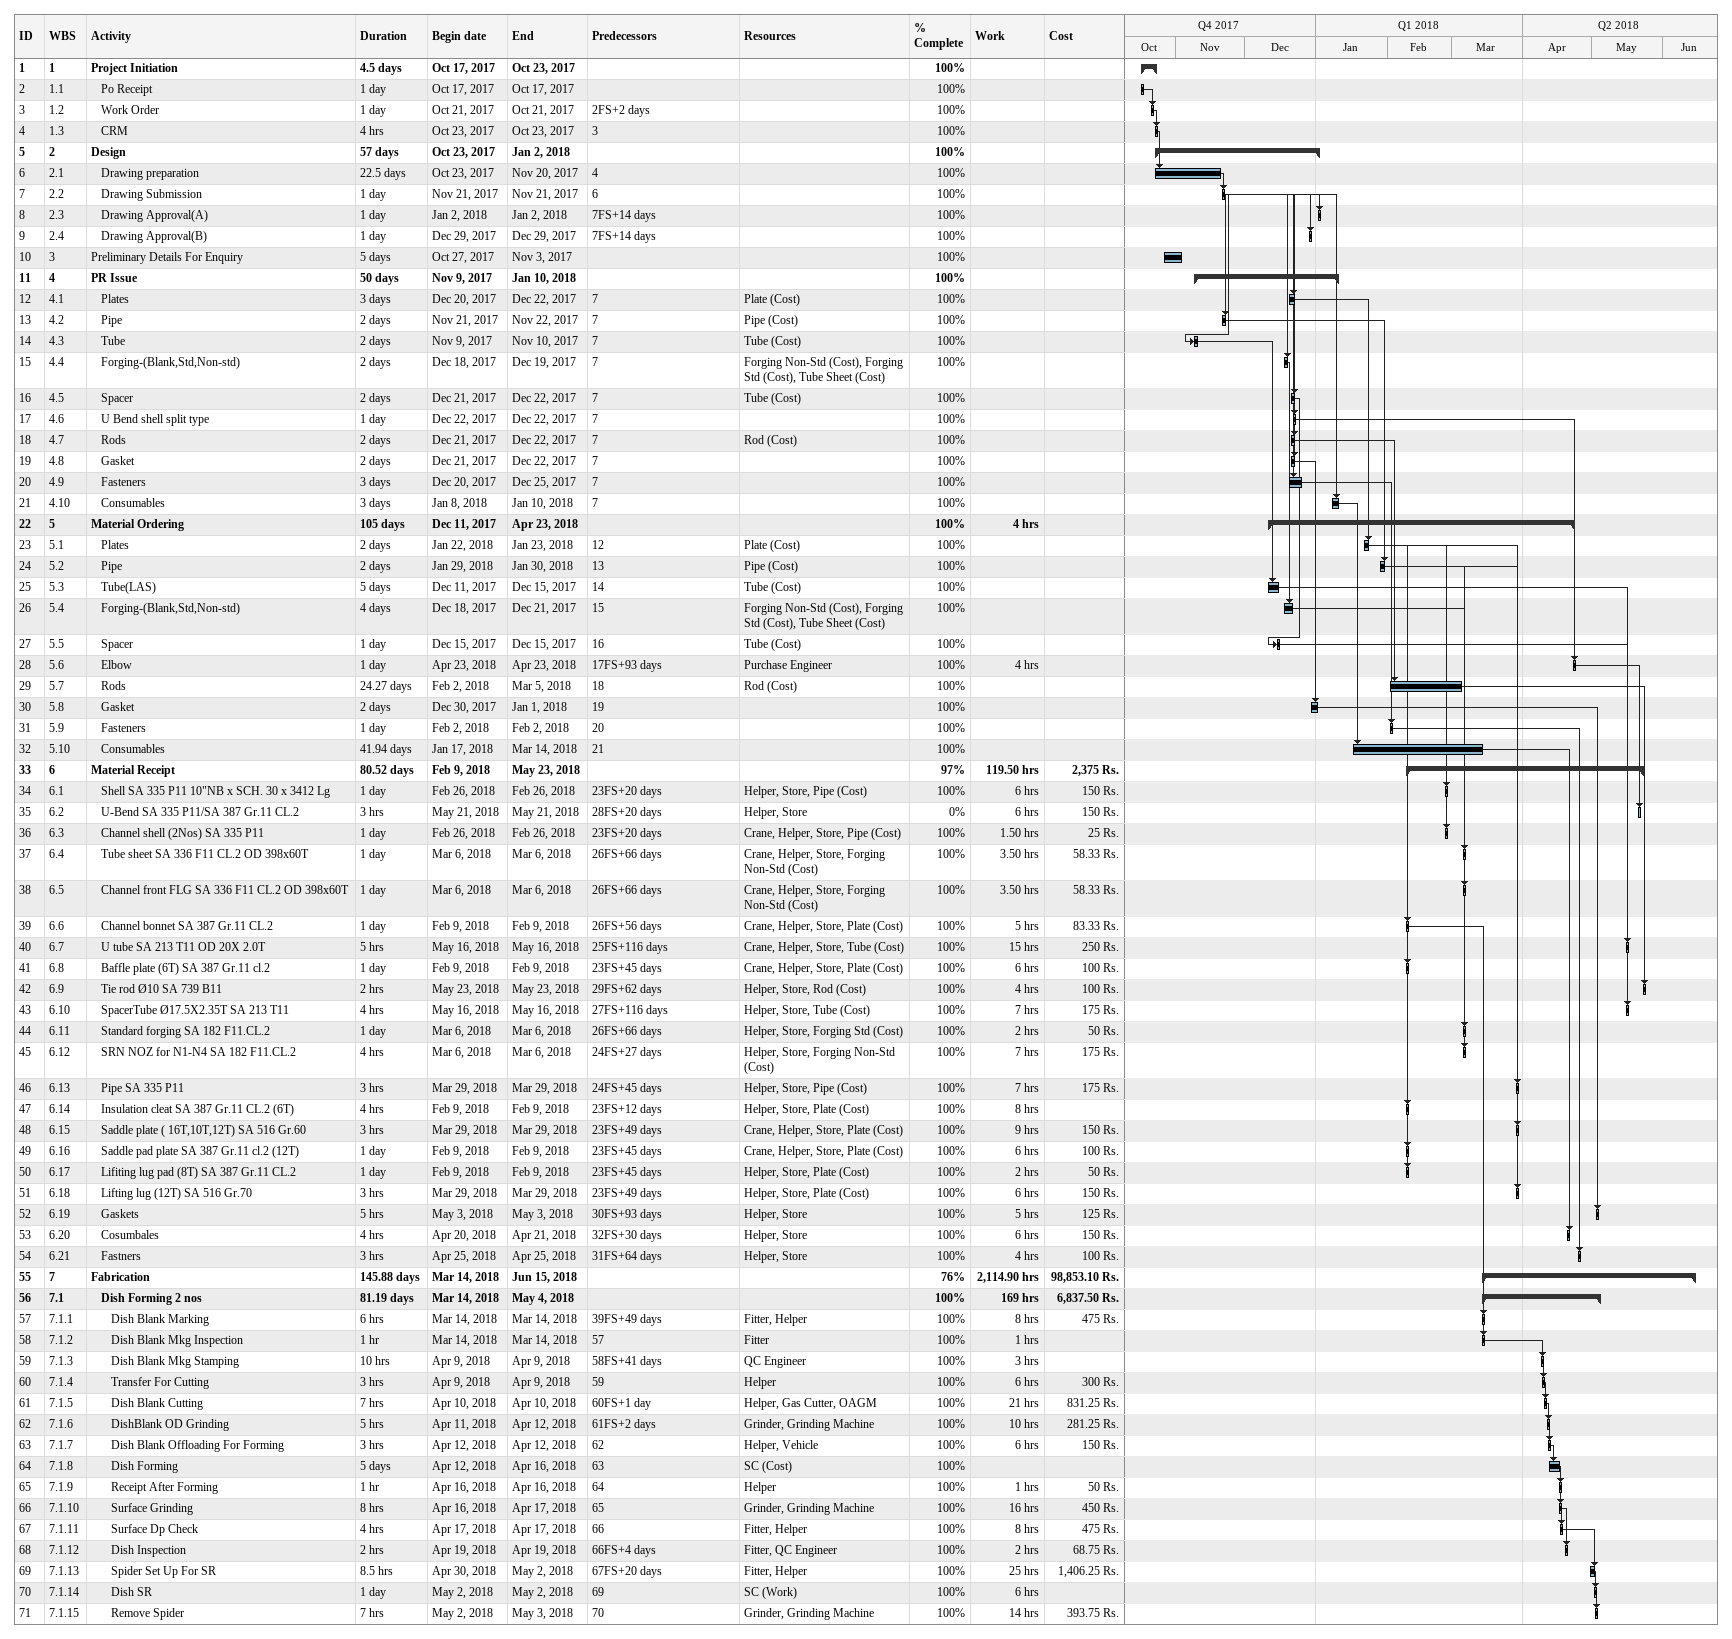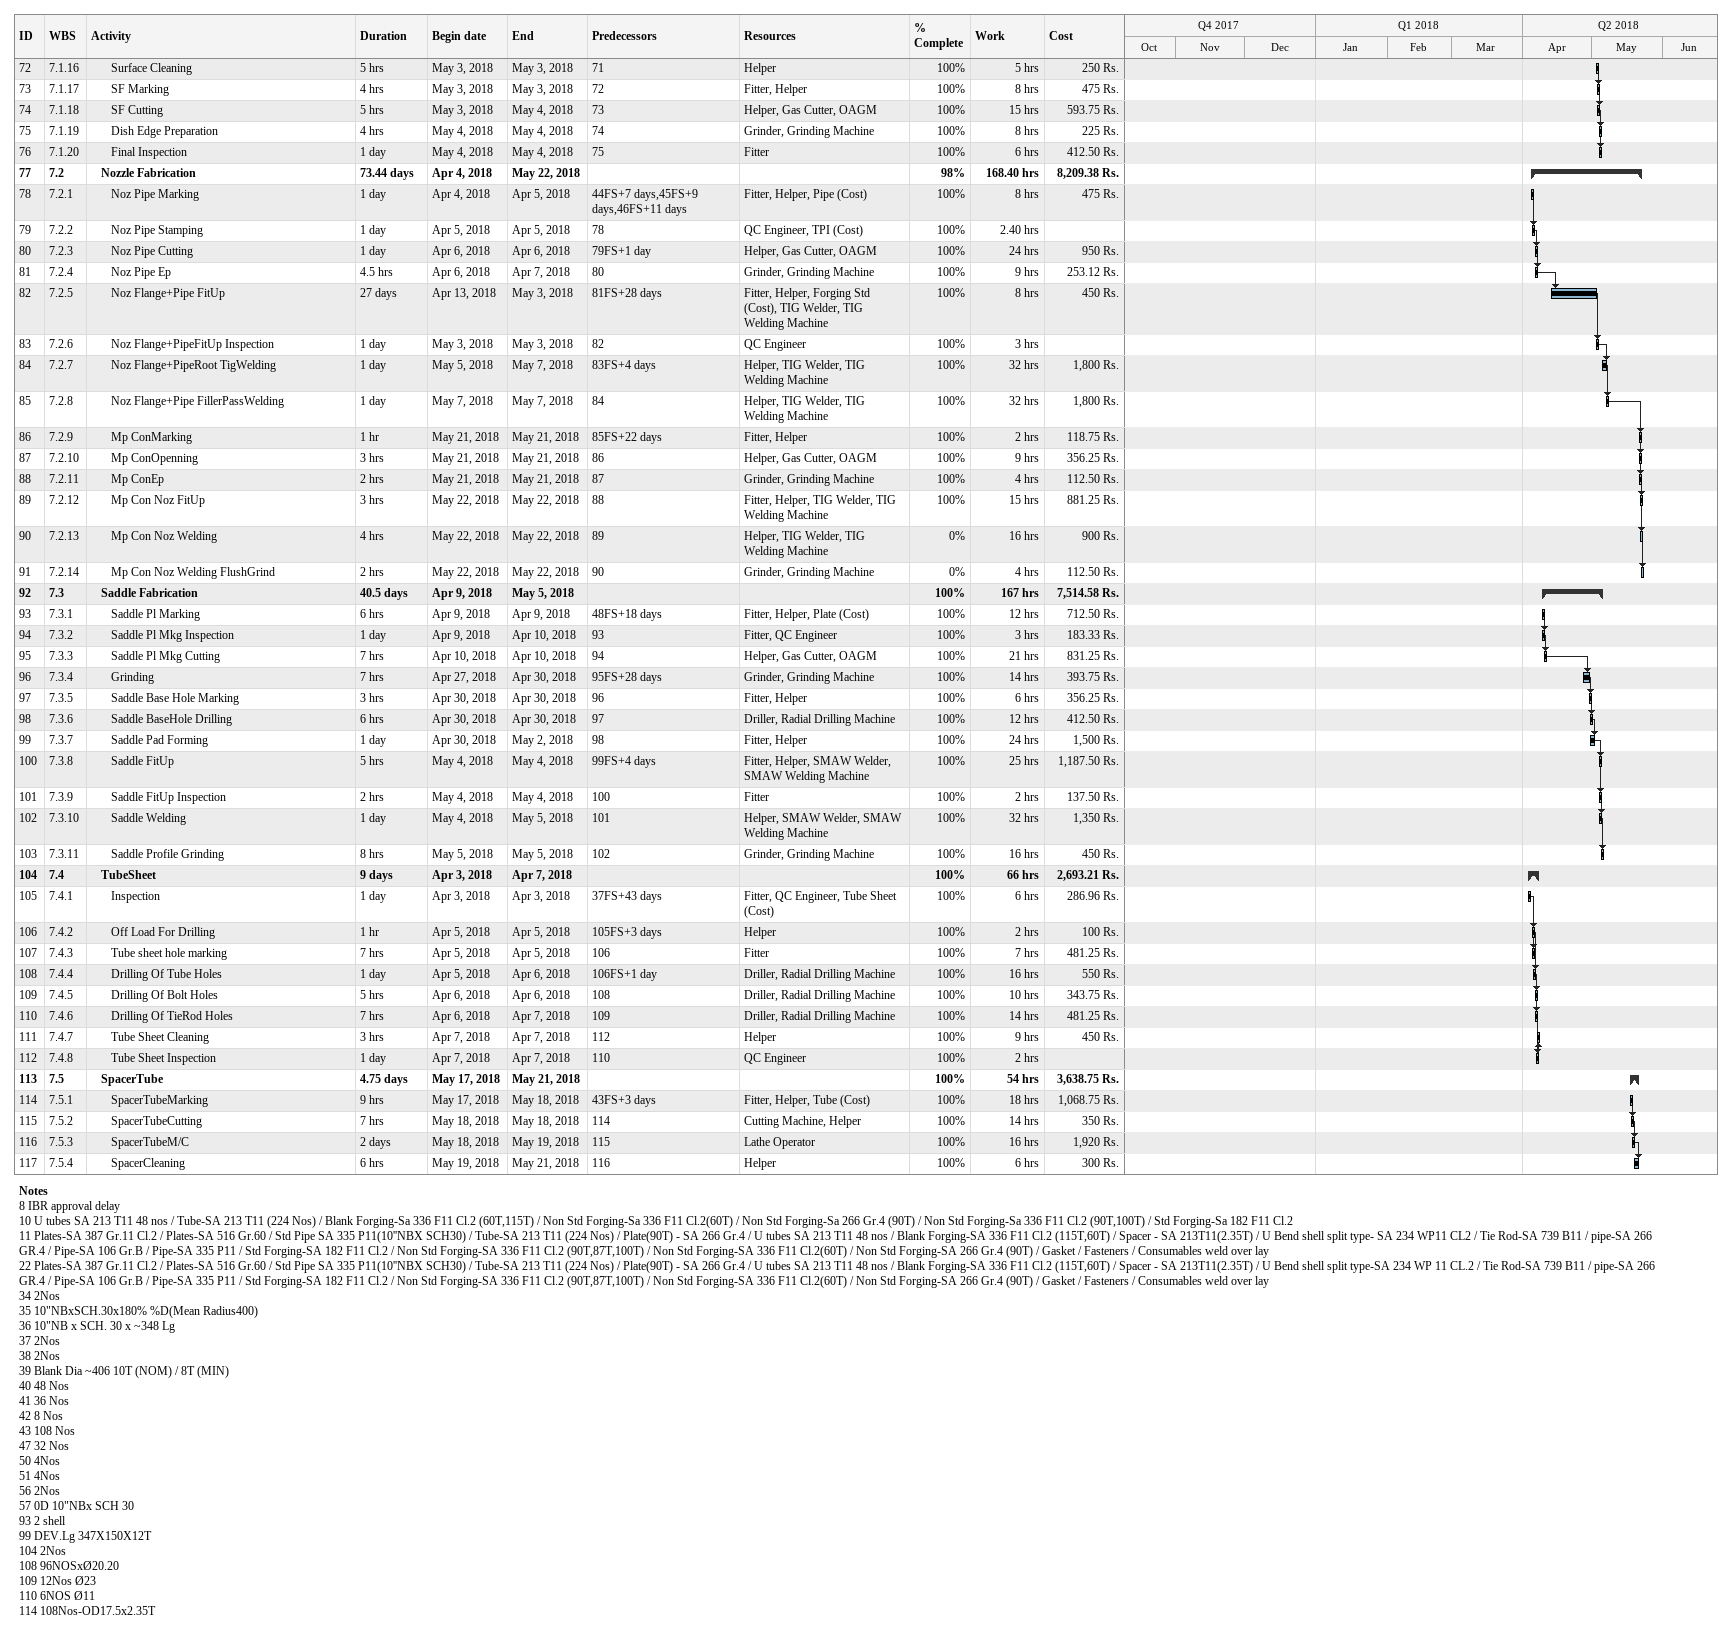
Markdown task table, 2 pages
| ID | WBS | Task | Duration | Start | Finish | Predecessors | Resources | % complete | Work (h) | Cost (Rs.) |
|---|---|---|---|---|---|---|---|---|---|---|
| 1 | 1 | **Project Initiation** | 4.5d | 2017-10-17 | 2017-10-23 |  |  | 100 |  |  |
| 2 | 1.1 | Po Receipt | 1d | 2017-10-17 | 2017-10-17 |  |  | 100 |  |  |
| 3 | 1.2 | Work Order | 1d | 2017-10-21 | 2017-10-21 | 2FS+2d |  | 100 |  |  |
| 4 | 1.3 | CRM | 4h | 2017-10-23 | 2017-10-23 | 3 |  | 100 |  |  |
| 5 | 2 | **Design** | 57d | 2017-10-23 | 2018-01-02 |  |  | 100 |  |  |
| 6 | 2.1 | Drawing preparation | 22.5d | 2017-10-23 | 2017-11-20 | 4 |  | 100 |  |  |
| 7 | 2.2 | Drawing Submission | 1d | 2017-11-21 | 2017-11-21 | 6 |  | 100 |  |  |
| 8 | 2.3 | Drawing Approval(A) | 1d | 2018-01-02 | 2018-01-02 | 7FS+14d |  | 100 |  |  |
| 9 | 2.4 | Drawing Approval(B) | 1d | 2017-12-29 | 2017-12-29 | 7FS+14d |  | 100 |  |  |
| 10 | 3 | Preliminary Details For Enquiry | 5d | 2017-10-27 | 2017-11-03 |  |  | 100 |  |  |
| 11 | 4 | **PR Issue** | 50d | 2017-11-09 | 2018-01-10 |  |  | 100 |  |  |
| 12 | 4.1 | Plates | 3d | 2017-12-20 | 2017-12-22 | 7 | Plate (Cost) | 100 |  |  |
| 13 | 4.2 | Pipe | 2d | 2017-11-21 | 2017-11-22 | 7 | Pipe (Cost) | 100 |  |  |
| 14 | 4.3 | Tube | 2d | 2017-11-09 | 2017-11-10 | 7 | Tube (Cost) | 100 |  |  |
| 15 | 4.4 | Forging-(Blank,Std,Non-std) | 2d | 2017-12-18 | 2017-12-19 | 7 | Forging Non-Std (Cost), Forging Std (Cost), Tube Sheet (Cost) | 100 |  |  |
| 16 | 4.5 | Spacer | 2d | 2017-12-21 | 2017-12-22 | 7 | Tube (Cost) | 100 |  |  |
| 17 | 4.6 | U Bend shell split type | 1d | 2017-12-22 | 2017-12-22 | 7 |  | 100 |  |  |
| 18 | 4.7 | Rods | 2d | 2017-12-21 | 2017-12-22 | 7 | Rod (Cost) | 100 |  |  |
| 19 | 4.8 | Gasket | 2d | 2017-12-21 | 2017-12-22 | 7 |  | 100 |  |  |
| 20 | 4.9 | Fasteners | 3d | 2017-12-20 | 2017-12-25 | 7 |  | 100 |  |  |
| 21 | 4.10 | Consumables | 3d | 2018-01-08 | 2018-01-10 | 7 |  | 100 |  |  |
| 22 | 5 | **Material Ordering** | 105d | 2017-12-11 | 2018-04-23 |  |  | 100 | 4 |  |
| 23 | 5.1 | Plates | 2d | 2018-01-22 | 2018-01-23 | 12 | Plate (Cost) | 100 |  |  |
| 24 | 5.2 | Pipe | 2d | 2018-01-29 | 2018-01-30 | 13 | Pipe (Cost) | 100 |  |  |
| 25 | 5.3 | Tube(LAS) | 5d | 2017-12-11 | 2017-12-15 | 14 | Tube (Cost) | 100 |  |  |
| 26 | 5.4 | Forging-(Blank,Std,Non-std) | 4d | 2017-12-18 | 2017-12-21 | 15 | Forging Non-Std (Cost), Forging Std (Cost), Tube Sheet (Cost) | 100 |  |  |
| 27 | 5.5 | Spacer | 1d | 2017-12-15 | 2017-12-15 | 16 | Tube (Cost) | 100 |  |  |
| 28 | 5.6 | Elbow | 1d | 2018-04-23 | 2018-04-23 | 17FS+93d | Purchase Engineer | 100 | 4 |  |
| 29 | 5.7 | Rods | 24.27d | 2018-02-02 | 2018-03-05 | 18 | Rod (Cost) | 100 |  |  |
| 30 | 5.8 | Gasket | 2d | 2017-12-30 | 2018-01-01 | 19 |  | 100 |  |  |
| 31 | 5.9 | Fasteners | 1d | 2018-02-02 | 2018-02-02 | 20 |  | 100 |  |  |
| 32 | 5.10 | Consumables | 41.94d | 2018-01-17 | 2018-03-14 | 21 |  | 100 |  |  |
| 33 | 6 | **Material Receipt** | 80.52d | 2018-02-09 | 2018-05-23 |  |  | 97 | 119.50 | 2375 |
| 34 | 6.1 | Shell SA 335 P11 10"NB x SCH. 30 x 3412 Lg | 1d | 2018-02-26 | 2018-02-26 | 23FS+20d | Helper, Store, Pipe (Cost) | 100 | 6 | 150 |
| 35 | 6.2 | U-Bend SA 335 P11/SA 387 Gr.11 CL.2 | 3h | 2018-05-21 | 2018-05-21 | 28FS+20d | Helper, Store | 0 | 6 | 150 |
| 36 | 6.3 | Channel shell (2Nos) SA 335 P11 | 1d | 2018-02-26 | 2018-02-26 | 23FS+20d | Crane, Helper, Store, Pipe (Cost) | 100 | 1.50 | 25 |
| 37 | 6.4 | Tube sheet SA 336 F11 CL.2 OD 398x60T | 1d | 2018-03-06 | 2018-03-06 | 26FS+66d | Crane, Helper, Store, Forging Non-Std (Cost) | 100 | 3.50 | 58.33 |
| 38 | 6.5 | Channel front FLG SA 336 F11 CL.2 OD 398x60T | 1d | 2018-03-06 | 2018-03-06 | 26FS+66d | Crane, Helper, Store, Forging Non-Std (Cost) | 100 | 3.50 | 58.33 |
| 39 | 6.6 | Channel bonnet SA 387 Gr.11 CL.2 | 1d | 2018-02-09 | 2018-02-09 | 26FS+56d | Crane, Helper, Store, Plate (Cost) | 100 | 5 | 83.33 |
| 40 | 6.7 | U tube SA 213 T11 OD 20X 2.0T | 5h | 2018-05-16 | 2018-05-16 | 25FS+116d | Crane, Helper, Store, Tube (Cost) | 100 | 15 | 250 |
| 41 | 6.8 | Baffle plate (6T) SA 387 Gr.11 cl.2 | 1d | 2018-02-09 | 2018-02-09 | 23FS+45d | Crane, Helper, Store, Plate (Cost) | 100 | 6 | 100 |
| 42 | 6.9 | Tie rod Ø10 SA 739 B11 | 2h | 2018-05-23 | 2018-05-23 | 29FS+62d | Helper, Store, Rod (Cost) | 100 | 4 | 100 |
| 43 | 6.10 | SpacerTube Ø17.5X2.35T SA 213 T11 | 4h | 2018-05-16 | 2018-05-16 | 27FS+116d | Helper, Store, Tube (Cost) | 100 | 7 | 175 |
| 44 | 6.11 | Standard forging SA 182 F11.CL.2 | 1d | 2018-03-06 | 2018-03-06 | 26FS+66d | Helper, Store, Forging Std (Cost) | 100 | 2 | 50 |
| 45 | 6.12 | SRN NOZ for N1-N4 SA 182 F11.CL.2 | 4h | 2018-03-06 | 2018-03-06 | 24FS+27d | Helper, Store, Forging Non-Std (Cost) | 100 | 7 | 175 |
| 46 | 6.13 | Pipe SA 335 P11 | 3h | 2018-03-29 | 2018-03-29 | 24FS+45d | Helper, Store, Pipe (Cost) | 100 | 7 | 175 |
| 47 | 6.14 | Insulation cleat SA 387 Gr.11 CL.2 (6T) | 4h | 2018-02-09 | 2018-02-09 | 23FS+12d | Helper, Store, Plate (Cost) | 100 | 8 |  |
| 48 | 6.15 | Saddle plate ( 16T,10T,12T) SA 516 Gr.60 | 3h | 2018-03-29 | 2018-03-29 | 23FS+49d | Crane, Helper, Store, Plate (Cost) | 100 | 9 | 150 |
| 49 | 6.16 | Saddle pad plate SA 387 Gr.11 cl.2 (12T) | 1d | 2018-02-09 | 2018-02-09 | 23FS+45d | Crane, Helper, Store, Plate (Cost) | 100 | 6 | 100 |
| 50 | 6.17 | Lifiting lug pad (8T) SA 387 Gr.11 CL.2 | 1d | 2018-02-09 | 2018-02-09 | 23FS+45d | Helper, Store, Plate (Cost) | 100 | 2 | 50 |
| 51 | 6.18 | Lifting lug (12T) SA 516 Gr.70 | 3h | 2018-03-29 | 2018-03-29 | 23FS+49d | Helper, Store, Plate (Cost) | 100 | 6 | 150 |
| 52 | 6.19 | Gaskets | 5h | 2018-05-03 | 2018-05-03 | 30FS+93d | Helper, Store | 100 | 5 | 125 |
| 53 | 6.20 | Cosumbales | 4h | 2018-04-20 | 2018-04-21 | 32FS+30d | Helper, Store | 100 | 6 | 150 |
| 54 | 6.21 | Fastners | 3h | 2018-04-25 | 2018-04-25 | 31FS+64d | Helper, Store | 100 | 4 | 100 |
| 55 | 7 | **Fabrication** | 145.88d | 2018-03-14 | 2018-06-15 |  |  | 76 | 2114.90 | 98853.10 |
| 56 | 7.1 | **Dish Forming 2 nos** | 81.19d | 2018-03-14 | 2018-05-04 |  |  | 100 | 169 | 6837.50 |
| 57 | 7.1.1 | Dish Blank Marking | 6h | 2018-03-14 | 2018-03-14 | 39FS+49d | Fitter, Helper | 100 | 8 | 475 |
| 58 | 7.1.2 | Dish Blank Mkg Inspection | 1h | 2018-03-14 | 2018-03-14 | 57 | Fitter | 100 | 1 |  |
| 59 | 7.1.3 | Dish Blank Mkg Stamping | 10h | 2018-04-09 | 2018-04-09 | 58FS+41d | QC Engineer | 100 | 3 |  |
| 60 | 7.1.4 | Transfer For Cutting | 3h | 2018-04-09 | 2018-04-09 | 59 | Helper | 100 | 6 | 300 |
| 61 | 7.1.5 | Dish Blank Cutting | 7h | 2018-04-10 | 2018-04-10 | 60FS+1d | Helper, Gas Cutter, OAGM | 100 | 21 | 831.25 |
| 62 | 7.1.6 | DishBlank OD Grinding | 5h | 2018-04-11 | 2018-04-12 | 61FS+2d | Grinder, Grinding Machine | 100 | 10 | 281.25 |
| 63 | 7.1.7 | Dish Blank Offloading For Forming | 3h | 2018-04-12 | 2018-04-12 | 62 | Helper, Vehicle | 100 | 6 | 150 |
| 64 | 7.1.8 | Dish Forming | 5d | 2018-04-12 | 2018-04-16 | 63 | SC (Cost) | 100 |  |  |
| 65 | 7.1.9 | Receipt After Forming | 1h | 2018-04-16 | 2018-04-16 | 64 | Helper | 100 | 1 | 50 |
| 66 | 7.1.10 | Surface Grinding | 8h | 2018-04-16 | 2018-04-17 | 65 | Grinder, Grinding Machine | 100 | 16 | 450 |
| 67 | 7.1.11 | Surface Dp Check | 4h | 2018-04-17 | 2018-04-17 | 66 | Fitter, Helper | 100 | 8 | 475 |
| 68 | 7.1.12 | Dish Inspection | 2h | 2018-04-19 | 2018-04-19 | 66FS+4d | Fitter, QC Engineer | 100 | 2 | 68.75 |
| 69 | 7.1.13 | Spider Set Up For SR | 8.5h | 2018-04-30 | 2018-05-02 | 67FS+20d | Fitter, Helper | 100 | 25 | 1406.25 |
| 70 | 7.1.14 | Dish SR | 1d | 2018-05-02 | 2018-05-02 | 69 | SC (Work) | 100 | 6 |  |
| 71 | 7.1.15 | Remove Spider | 7h | 2018-05-02 | 2018-05-03 | 70 | Grinder, Grinding Machine | 100 | 14 | 393.75 |
| 72 | 7.1.16 | Surface Cleaning | 5h | 2018-05-03 | 2018-05-03 | 71 | Helper | 100 | 5 | 250 |
| 73 | 7.1.17 | SF Marking | 4h | 2018-05-03 | 2018-05-03 | 72 | Fitter, Helper | 100 | 8 | 475 |
| 74 | 7.1.18 | SF Cutting | 5h | 2018-05-03 | 2018-05-04 | 73 | Helper, Gas Cutter, OAGM | 100 | 15 | 593.75 |
| 75 | 7.1.19 | Dish Edge Preparation | 4h | 2018-05-04 | 2018-05-04 | 74 | Grinder, Grinding Machine | 100 | 8 | 225 |
| 76 | 7.1.20 | Final Inspection | 1d | 2018-05-04 | 2018-05-04 | 75 | Fitter | 100 | 6 | 412.50 |
| 77 | 7.2 | **Nozzle Fabrication** | 73.44d | 2018-04-04 | 2018-05-22 |  |  | 98 | 168.40 | 8209.38 |
| 78 | 7.2.1 | Noz Pipe Marking | 1d | 2018-04-04 | 2018-04-05 | 44FS+7d, 45FS+9d, 46FS+11d | Fitter, Helper, Pipe (Cost) | 100 | 8 | 475 |
| 79 | 7.2.2 | Noz Pipe Stamping | 1d | 2018-04-05 | 2018-04-05 | 78 | QC Engineer, TPI (Cost) | 100 | 2.40 |  |
| 80 | 7.2.3 | Noz Pipe Cutting | 1d | 2018-04-06 | 2018-04-06 | 79FS+1d | Helper, Gas Cutter, OAGM | 100 | 24 | 950 |
| 81 | 7.2.4 | Noz Pipe Ep | 4.5h | 2018-04-06 | 2018-04-07 | 80 | Grinder, Grinding Machine | 100 | 9 | 253.12 |
| 82 | 7.2.5 | Noz Flange+Pipe FitUp | 27d | 2018-04-13 | 2018-05-03 | 81FS+28d | Fitter, Helper, Forging Std (Cost), TIG Welder, TIG Welding Machine | 100 | 8 | 450 |
| 83 | 7.2.6 | Noz Flange+PipeFitUp Inspection | 1d | 2018-05-03 | 2018-05-03 | 82 | QC Engineer | 100 | 3 |  |
| 84 | 7.2.7 | Noz Flange+PipeRoot TigWelding | 1d | 2018-05-05 | 2018-05-07 | 83FS+4d | Helper, TIG Welder, TIG Welding Machine | 100 | 32 | 1800 |
| 85 | 7.2.8 | Noz Flange+Pipe FillerPassWelding | 1d | 2018-05-07 | 2018-05-07 | 84 | Helper, TIG Welder, TIG Welding Machine | 100 | 32 | 1800 |
| 86 | 7.2.9 | Mp ConMarking | 1h | 2018-05-21 | 2018-05-21 | 85FS+22d | Fitter, Helper | 100 | 2 | 118.75 |
| 87 | 7.2.10 | Mp ConOpenning | 3h | 2018-05-21 | 2018-05-21 | 86 | Helper, Gas Cutter, OAGM | 100 | 9 | 356.25 |
| 88 | 7.2.11 | Mp ConEp | 2h | 2018-05-21 | 2018-05-21 | 87 | Grinder, Grinding Machine | 100 | 4 | 112.50 |
| 89 | 7.2.12 | Mp Con Noz FitUp | 3h | 2018-05-22 | 2018-05-22 | 88 | Fitter, Helper, TIG Welder, TIG Welding Machine | 100 | 15 | 881.25 |
| 90 | 7.2.13 | Mp Con Noz Welding | 4h | 2018-05-22 | 2018-05-22 | 89 | Helper, TIG Welder, TIG Welding Machine | 0 | 16 | 900 |
| 91 | 7.2.14 | Mp Con Noz Welding FlushGrind | 2h | 2018-05-22 | 2018-05-22 | 90 | Grinder, Grinding Machine | 0 | 4 | 112.50 |
| 92 | 7.3 | **Saddle Fabrication** | 40.5d | 2018-04-09 | 2018-05-05 |  |  | 100 | 167 | 7514.58 |
| 93 | 7.3.1 | Saddle Pl Marking | 6h | 2018-04-09 | 2018-04-09 | 48FS+18d | Fitter, Helper, Plate (Cost) | 100 | 12 | 712.50 |
| 94 | 7.3.2 | Saddle Pl Mkg Inspection | 1d | 2018-04-09 | 2018-04-10 | 93 | Fitter, QC Engineer | 100 | 3 | 183.33 |
| 95 | 7.3.3 | Saddle Pl Mkg Cutting | 7h | 2018-04-10 | 2018-04-10 | 94 | Helper, Gas Cutter, OAGM | 100 | 21 | 831.25 |
| 96 | 7.3.4 | Grinding | 7h | 2018-04-27 | 2018-04-30 | 95FS+28d | Grinder, Grinding Machine | 100 | 14 | 393.75 |
| 97 | 7.3.5 | Saddle Base Hole Marking | 3h | 2018-04-30 | 2018-04-30 | 96 | Fitter, Helper | 100 | 6 | 356.25 |
| 98 | 7.3.6 | Saddle BaseHole Drilling | 6h | 2018-04-30 | 2018-04-30 | 97 | Driller, Radial Drilling Machine | 100 | 12 | 412.50 |
| 99 | 7.3.7 | Saddle Pad Forming | 1d | 2018-04-30 | 2018-05-02 | 98 | Fitter, Helper | 100 | 24 | 1500 |
| 100 | 7.3.8 | Saddle FitUp | 5h | 2018-05-04 | 2018-05-04 | 99FS+4d | Fitter, Helper, SMAW Welder, SMAW Welding Machine | 100 | 25 | 1187.50 |
| 101 | 7.3.9 | Saddle FitUp Inspection | 2h | 2018-05-04 | 2018-05-04 | 100 | Fitter | 100 | 2 | 137.50 |
| 102 | 7.3.10 | Saddle Welding | 1d | 2018-05-04 | 2018-05-05 | 101 | Helper, SMAW Welder, SMAW Welding Machine | 100 | 32 | 1350 |
| 103 | 7.3.11 | Saddle Profile Grinding | 8h | 2018-05-05 | 2018-05-05 | 102 | Grinder, Grinding Machine | 100 | 16 | 450 |
| 104 | 7.4 | **TubeSheet** | 9d | 2018-04-03 | 2018-04-07 |  |  | 100 | 66 | 2693.21 |
| 105 | 7.4.1 | Inspection | 1d | 2018-04-03 | 2018-04-03 | 37FS+43d | Fitter, QC Engineer, Tube Sheet (Cost) | 100 | 6 | 286.96 |
| 106 | 7.4.2 | Off Load For Drilling | 1h | 2018-04-05 | 2018-04-05 | 105FS+3d | Helper | 100 | 2 | 100 |
| 107 | 7.4.3 | Tube sheet hole marking | 7h | 2018-04-05 | 2018-04-05 | 106 | Fitter | 100 | 7 | 481.25 |
| 108 | 7.4.4 | Drilling Of Tube Holes | 1d | 2018-04-05 | 2018-04-06 | 106FS+1d | Driller, Radial Drilling Machine | 100 | 16 | 550 |
| 109 | 7.4.5 | Drilling Of Bolt Holes | 5h | 2018-04-06 | 2018-04-06 | 108 | Driller, Radial Drilling Machine | 100 | 10 | 343.75 |
| 110 | 7.4.6 | Drilling Of TieRod Holes | 7h | 2018-04-06 | 2018-04-07 | 109 | Driller, Radial Drilling Machine | 100 | 14 | 481.25 |
| 111 | 7.4.7 | Tube Sheet Cleaning | 3h | 2018-04-07 | 2018-04-07 | 112 | Helper | 100 | 9 | 450 |
| 112 | 7.4.8 | Tube Sheet Inspection | 1d | 2018-04-07 | 2018-04-07 | 110 | QC Engineer | 100 | 2 |  |
| 113 | 7.5 | **SpacerTube** | 4.75d | 2018-05-17 | 2018-05-21 |  |  | 100 | 54 | 3638.75 |
| 114 | 7.5.1 | SpacerTubeMarking | 9h | 2018-05-17 | 2018-05-18 | 43FS+3d | Fitter, Helper, Tube (Cost) | 100 | 18 | 1068.75 |
| 115 | 7.5.2 | SpacerTubeCutting | 7h | 2018-05-18 | 2018-05-18 | 114 | Cutting Machine, Helper | 100 | 14 | 350 |
| 116 | 7.5.3 | SpacerTubeM/C | 2d | 2018-05-18 | 2018-05-19 | 115 | Lathe Operator | 100 | 16 | 1920 |
| 117 | 7.5.4 | SpacerCleaning | 6h | 2018-05-19 | 2018-05-21 | 116 | Helper | 100 | 6 | 300 |

Notes
- 8: IBR approval delay
- 10: U tubes SA 213 T11 48 nos / Tube-SA 213 T11 (224 Nos) / Blank Forging-Sa 336 F11 Cl.2 (60T,115T) / Non Std Forging-Sa 336 F11 Cl.2(60T) / Non Std Forging-Sa 266 Gr.4 (90T) / Non Std Forging-Sa 336 F11 Cl.2 (90T,100T) / Std Forging-Sa 182 F11 Cl.2
- 11: Plates-SA 387 Gr.11 Cl.2 / Plates-SA 516 Gr.60 / Std Pipe SA 335 P11(10''NBX SCH30) / Tube-SA 213 T11 (224 Nos) / Plate(90T) - SA 266 Gr.4 / U tubes SA 213 T11 48 nos / Blank Forging-SA 336 F11 Cl.2 (115T,60T) / Spacer - SA 213T11(2.35T) / U Bend shell split type- SA 234 WP11 CL2 / Tie Rod-SA 739 B11 / pipe-SA 266 GR.4 / Pipe-SA 106 Gr.B / Pipe-SA 335 P11 / Std Forging-SA 182 F11 Cl.2 / Non Std Forging-SA 336 F11 Cl.2 (90T,87T,100T) / Non Std Forging-SA 336 F11 Cl.2(60T) / Non Std Forging-SA 266 Gr.4 (90T) / Gasket / Fasteners / Consumables weld over lay
- 22: Plates-SA 387 Gr.11 Cl.2 / Plates-SA 516 Gr.60 / Std Pipe SA 335 P11(10''NBX SCH30) / Tube-SA 213 T11 (224 Nos) / Plate(90T) - SA 266 Gr.4 / U tubes SA 213 T11 48 nos / Blank Forging-SA 336 F11 Cl.2 (115T,60T) / Spacer - SA 213T11(2.35T) / U Bend shell split type-SA 234 WP 11 CL.2 / Tie Rod-SA 739 B11 / pipe-SA 266 GR.4 / Pipe-SA 106 Gr.B / Pipe-SA 335 P11 / Std Forging-SA 182 F11 Cl.2 / Non Std Forging-SA 336 F11 Cl.2 (90T,87T,100T) / Non Std Forging-SA 336 F11 Cl.2(60T) / Non Std Forging-SA 266 Gr.4 (90T) / Gasket / Fasteners / Consumables weld over lay
- 34: 2Nos
- 35: 10"NBxSCH.30x180% %D(Mean Radius400)
- 36: 10"NB x SCH. 30 x ~348 Lg
- 37: 2Nos
- 38: 2Nos
- 39: Blank Dia ~406 10T (NOM) / 8T (MIN)
- 40: 48 Nos
- 41: 36 Nos
- 42: 8 Nos
- 43: 108 Nos
- 47: 32 Nos
- 50: 4Nos
- 51: 4Nos
- 56: 2Nos
- 57: 0D 10"NBx SCH 30
- 93: 2 shell
- 99: DEV.Lg 347X150X12T
- 104: 2Nos
- 108: 96NOSxØ20.20
- 109: 12Nos Ø23
- 110: 6NOS Ø11
- 114: 108Nos-OD17.5x2.35T
